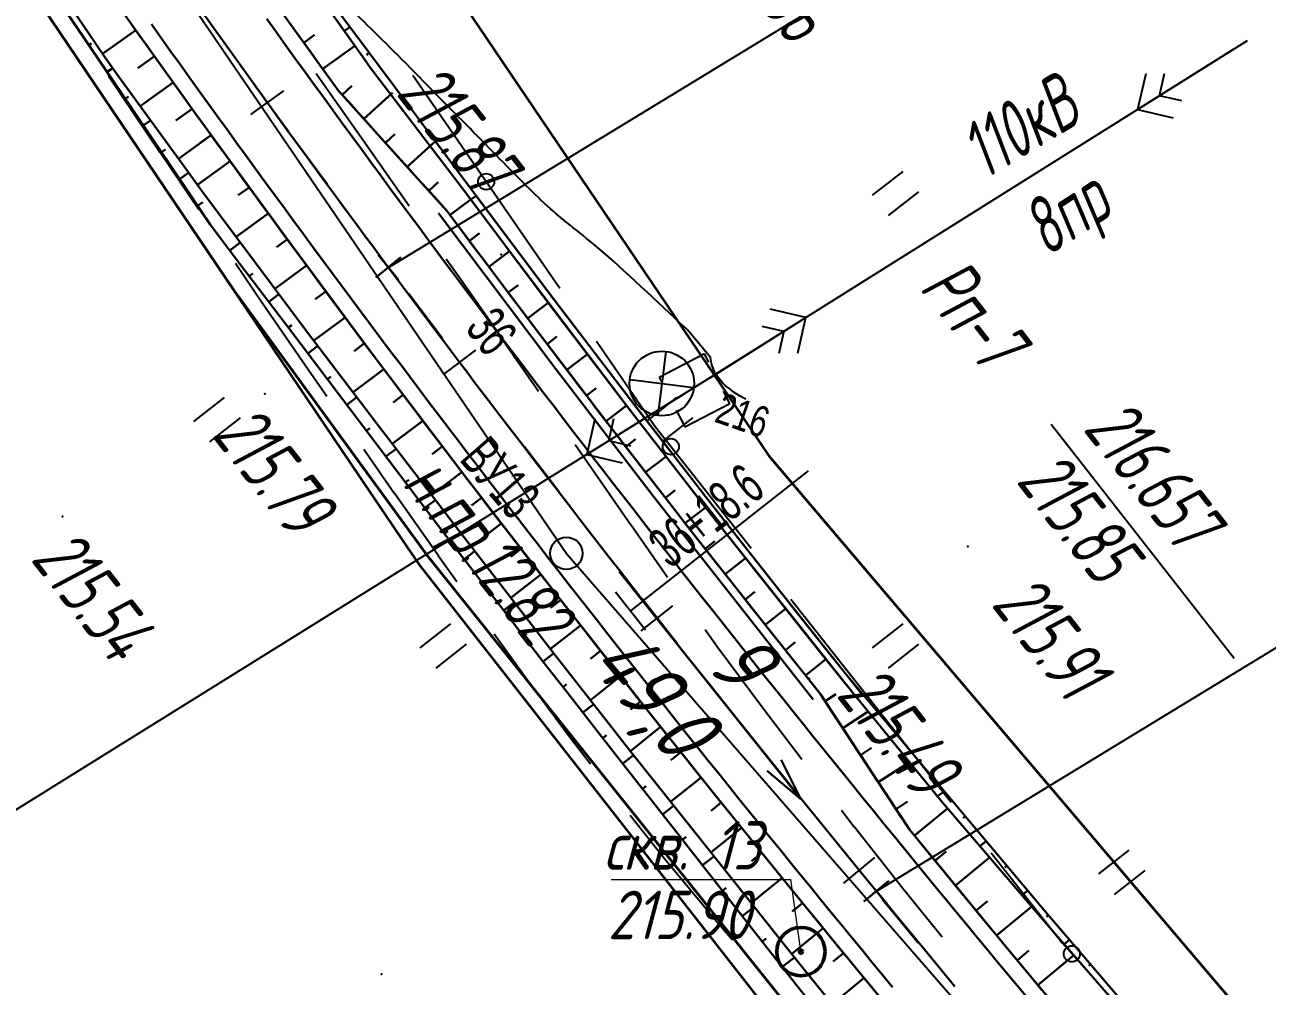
# Model space of a CAD drawing. Header units: millimetres. Extents: x -1799 to 6962, y -1020 to 4121.
# Drawn here: x 1439.9 to 1516.8, y 2609.7 to 2669.2 of the extents above; entities that cross this region are included whole.
import ezdxf
from ezdxf import colors
from ezdxf.entities.mleader import LeaderData, LeaderLine
from ezdxf.math import Vec2, Vec3

# ---------------------------------------------------------------- set-up
doc = ezdxf.new("R2010")
doc.units = ezdxf.units.MM
doc.linetypes.add('CONTI', pattern=[0])
doc.linetypes.add('STROT', pattern=[1.7, 0.5, -1.2])
for name, color, linetype, lineweight in [('10', 1, 'Continuous', 35), ('геология', 7, 'Continuous', 20), ('КОПИЯ_ОСЬ_13_ОТКОСЫ', 7, 'Continuous', 30), ('Лоток Супер Макси', 80, 'Continuous', 30), ('Огражд-перила', 1, 'ограждение2', 40), ('ОСЬ_ВЕРХ_ПОКРЫТИЯ_ГРАНИЦЫ_ПОЛОС', 7, 'Continuous', 30), ('ОСЬ_ВЕРХ_ПОКРЫТИЯ_ОСЬ', 1, 'Continuous', 30), ('Отметки', 5, 'Continuous', 30), ('Уклоны ПЧ', 5, 'Continuous', 30)]:
    doc.layers.add(name, color=color, linetype=linetype, lineweight=lineweight)
for name, color, linetype in [('_Ростелеком', 6, 'Continuous'), ('GOR_BDEFAULT', 212, 'CONTI'), ('NAD_MDEFAULT', 7, 'CONTI'), ('PI_OTDEFAULT', 172, 'CONTI'), ('PI_TTDEFAULT', 5, 'CONTI'), ('PLN_O', 7, 'CONTI'), ('SIT_LDEFAULT', 7, 'CONTI'), ('USLZNDEFAULT', 7, 'CONTI'), ('ZAPSKDEFAULT', 7, 'CONTI'), ('КОПИЯ_ОСЬ_ТАНГЕНСЫ', 1, 'Continuous'), ('ОСЬ_ВЕРХ_ПОКРЫТИЯ_ОТКОСЫ', 7, 'Continuous'), ('ОСЬ_ВЕРХ_ПОКРЫТИЯ_ПИКЕТЫ', 1, 'Continuous'), ('ОСЬ_ВЕРХ_ПОКРЫТИЯ_РАЗБИВКА_КРИВ', 1, 'Continuous'), ('ОСЬ_ВЕРХ_ПОКРЫТИЯ_ТАНГЕНСЫ', 1, 'Continuous'), ('разметка', 7, 'Continuous')]:
    doc.layers.add(name, color=color, linetype=linetype)
doc.styles.add('eskd', font='spds.shx', dxfattribs={"width": 1.2, "oblique": 15})
doc.styles.add('SHRFT', font='TXT', dxfattribs={"width": 3.5})
doc.styles.get("Standard").update_dxf_attribs({"font": 'arial.ttf'})
doc.styles.add('STYLE1', font='romand.shx', dxfattribs={"width": 0.9})
doc.styles.add('ГОСТ', font='', dxfattribs={"oblique": 15, "height": 4})
doc.styles.get('ГОСТ').set_extended_font_data('GOST type A')
doc.linetypes.add('кабель_связи_проект.', pattern='A,10,-1,["/",STYLE1,S=3,R=0,X=0,Y=-1.5],-4.1', length=15.1)
doc.linetypes.add('ограждение2', pattern='A,0.25,-0.1,[132,ltypeshp.shx,S=0.1,R=0,X=-0.1,Y=0],-0.1,1', length=1.45)

# ---------------------------------------------------------------- blocks, each defined once
blk = doc.blocks.new('BL_2011')
at = {"color": 0}
for p, q in [((0, 0), (0, 2.4)), ((1.6, 0), (1.6, 2.4))]:
    blk.add_line(p, q, dxfattribs=at)
blk = doc.blocks.new('BL_7')
at = {"color": 0}
for p, q in [((-1.4, 1.4), (1.4, -1.4)), ((-1.4, -1.4), (1.4, 1.4))]:
    blk.add_line(p, q, dxfattribs=at)
blk.add_circle((0, 0), 2, dxfattribs=at)
blk = doc.blocks.new('_None')
blk = doc.blocks.new('Крест')
at = {"layer": 'Отметки'}
for points in [[(0, 1), (0, -1)], [(-1, 0), (1, 0)]]:
    blk.add_lwpolyline(points, dxfattribs=at)
blk = doc.blocks.new('Стрелка')
at = {"layer": 'Уклоны ПЧ', "ltscale": 2}
for points in [[(-0.02342005360436872, -0.04794833697465961), (-0.02342005360436872, 17.97170368749525)], [(-0.02342005360436872, -0.04794833697465961), (-0.5784949510263147, 2.621650927669716)], [(-0.02342005360436872, -0.04794833697465961), (0.5316548438175772, 2.621650927669716)]]:
    blk.add_lwpolyline(points, dxfattribs=at)

msp = doc.modelspace()

# ---------------------------------------------------------------- linework, layer by layer
at = {"layer": '10'}
for points in [[(1030.225964376537, 3025.883480735508), (1104.975964376537, 3010.613480735024), (1151.695964376277, 3001.473480735359), (1215.755964376332, 2988.703480734875), (1216.365964376668, 2994.403480735061), (1243.415964376481, 2984.293480734726), (1269.335964376407, 2968.883480735508), (1297.015964376575, 2945.023480735173), (1332.735964376314, 2904.56348073521), (1362.135964376686, 2858.923480734614), (1384.095964376649, 2811.273480735173), (1401.175964376258, 2767.783480734949), (1401.175964376258, 2767.783480734949), (1485.925964376258, 2642.503480734688), (1601.055964376612, 2507.033480734949), (1669.735964376314, 2453.013480735396), (1726.415964376481, 2400.56348073521)], [(1760.115964376668, 2342.793480734726), (1707.955964376519, 2376.903480735061), (1709.695964376277, 2385.213480734651), (1686.985964376314, 2406.633480735508), (1678.735964376314, 2414.413480734837), (1657.195964376277, 2434.723480735359), (1636.585964376407, 2448.733480735135), (1627.165964376481, 2455.143480735284), (1599.395964376463, 2478.393480735284), (1588.965964376295, 2490.06348073521), (1534.405964376705, 2551.683480735322), (1492.265964376575, 2600.043480734726), (1473.155964376705, 2624.463480734651), (1464.325964376631, 2635.753480734688), (1463.265964376575, 2637.323480734986), (1433.870100619921, 2680.791883834091), (1407.405964376705, 2717.753480734688), (1388.775964376351, 2732.81348073521), (1374.555964376612, 2753.743480734912), (1360.595964376649, 2810.703480734875), (1341.325964376631, 2850.183480735322)]]:
    msp.add_lwpolyline(points, dxfattribs=at)
at = {"layer": '_Ростелеком', "linetype": 'кабель_связи_проект.', "lineweight": 40, "ltscale": 0.25}
msp.add_lwpolyline([(1005.298825246378, 3011.433074509178), (1187.778510607613, 2973.660002035474), (1227.197255203277, 2956.467397162144), (1280.342415852365, 2925.231267214206), (1309.925964375763, 2895.433480736253), (1337.915964376598, 2857.183480735322), (1337.915964376598, 2857.183480735322), (1347.899412545123, 2838.035459130456), (1361.042968405187, 2811.12793312074), (1379.445964376393, 2756.333480735694), (1407.405964375483, 2717.753480736551), (1433.870100619921, 2680.791883834091), (1452.860523050776, 2652.710268539761), (1464.812185617464, 2636.329245075968), (1503.778742229895, 2587.60112780371), (1547.892191517059, 2537.161961659242), (1576.995311511573, 2504.255318720278), (1600.13611286961, 2478.997808954132), (1627.714566454533, 2455.78653589954), (1657.195964376277, 2434.723480735359), (1696.714648970878, 2398.476130288479), (1727.091222252473, 2370.957340737258)], dxfattribs=at)
at = {"layer": 'GOR_BDEFAULT', "color": 212, "elevation": 216, "flags": 128}
msp.add_lwpolyline([(1484.501700376402, 2646.01921173503), (1484.121700376398, 2646.229210735683), (1483.79170037644, 2646.439217735467), (1483.511700376412, 2646.649216735189), (1483.261700376412, 2646.849213735585), (1483.0617003764, 2647.039216734854), (1482.891700376416, 2647.229210735683), (1482.751700376402, 2647.419213734952), (1482.641700376416, 2647.599213735585), (1482.551700376449, 2647.76921173503), (1482.481700376442, 2647.929215735209), (1482.431700376395, 2648.079216734891), (1482.391700376416, 2648.229210735683), (1482.361700376447, 2648.359215734911), (1482.341700376428, 2648.479210735683), (1482.321700376409, 2648.589211735328), (1480.891700376416, 2650.309212735307), (1480.641700376416, 2650.539216734854), (1480.371700376398, 2650.789216734854), (1480.081700376419, 2651.069214735565), (1479.761700376412, 2651.359215734911), (1479.441700376405, 2651.669213734952), (1479.101700376437, 2651.979210735683), (1478.751700376402, 2652.309212735307), (1478.401700376426, 2652.639214735863), (1478.04170037644, 2652.969216735487), (1477.681700376395, 2653.299218735111), (1477.331700376419, 2653.629212735606), (1476.981700376442, 2653.949212734972), (1476.641700376416, 2654.259217735765), (1476.3117003764, 2654.549218735111), (1476.001700376402, 2654.829216734891), (1475.701700376414, 2655.089211735328), (1475.421700376444, 2655.329216734891), (1475.161700376435, 2655.549218735111), (1474.911700376435, 2655.759217735765), (1474.671700376444, 2655.949212734972), (1474.451700376414, 2656.139214735863), (1474.231700376442, 2656.309212735307), (1474.03170037643, 2656.469216735487), (1473.831700376419, 2656.629212735606), (1473.641700376416, 2656.779213735287), (1473.451700376414, 2656.929215735209), (1473.271700376421, 2657.069214735565), (1473.091700376428, 2657.219216735487), (1472.921700376444, 2657.369217735169), (1472.741700376451, 2657.509217735765), (1472.5617003764, 2657.669213734952), (1472.391700376416, 2657.819214735565), (1472.211700376423, 2657.989212735009), (1472.03170037643, 2658.149216735189), (1471.851700376437, 2658.319214735565), (1471.671700376444, 2658.489212735009), (1471.481700376442, 2658.669213734952), (1471.301700376449, 2658.849213735585), (1471.111700376447, 2659.039216734854), (1470.921700376444, 2659.229210735683), (1470.731700376442, 2659.419213734952), (1470.53170037643, 2659.619217735169), (1470.331700376419, 2659.819214735565), (1470.131700376407, 2660.01921173503), (1469.921700376444, 2660.229210735683), (1469.721700376433, 2660.439217735467), (1469.501700376402, 2660.659211734695), (1469.29170037644, 2660.879212735606), (1469.071700376409, 2661.099213735585), (1468.851700376437, 2661.329216734891), (1468.621700376398, 2661.559212735307), (1468.391700376416, 2661.789216734854), (1468.161700376435, 2662.029213735287), (1467.921700376444, 2662.26921173503), (1467.681700376395, 2662.509217735765), (1467.441700376405, 2662.759217735765), (1467.191700376405, 2663.009217735765), (1466.941700376405, 2663.259217735765), (1466.681700376395, 2663.51921173503), (1466.431700376395, 2663.779213735287), (1466.161700376435, 2664.049218735111), (1465.901700376426, 2664.319214735565), (1465.631700376407, 2664.589211735328), (1465.371700376398, 2664.859215734911), (1465.101700376437, 2665.139214735863), (1464.831700376419, 2665.409211734695), (1464.5617003764, 2665.679215735209), (1464.29170037644, 2665.95921473523), (1464.021700376421, 2666.229210735683), (1463.761700376412, 2666.499215735507), (1463.501700376402, 2666.759217735765), (1463.241700376451, 2667.01921173503), (1462.981700376442, 2667.279213735287), (1462.731700376442, 2667.529213735287), (1462.481700376442, 2667.779213735287), (1462.241700376451, 2668.01921173503), (1462.001700376402, 2668.259217735765), (1461.771700376421, 2668.489212735009), (1461.54170037644, 2668.70921473523), (1461.321700376409, 2668.929215735209), (1461.101700376437, 2669.149216735189), (1460.881700376407, 2669.359215734911), (1460.661700376435, 2669.579216734891), (1460.451700376414, 2669.789216734854), (1460.231700376442, 2669.999215735507), (1460.021700376421, 2670.20921473523), (1459.8117003764, 2670.419213734952), (1459.601700376437, 2670.629212735606), (1459.381700376407, 2670.849213735585), (1459.171700376444, 2671.059212735307), (1458.951700376414, 2671.279213735287), (1458.741700376451, 2671.499215735507), (1458.521700376421, 2671.719216735487), (1458.301700376449, 2671.949212734972), (1458.081700376419, 2672.169213734952), (1457.871700376398, 2672.389214735863), (1457.651700376426, 2672.619217735169), (1457.441700376405, 2672.839211735328), (1457.231700376442, 2673.059212735307), (1457.021700376421, 2673.26921173503), (1456.8117003764, 2673.479210735683), (1456.611700376447, 2673.689217735467), (1456.421700376444, 2673.899216735189), (1456.221700376433, 2674.099213735585), (1456.04170037644, 2674.289216734854), (1455.861700376447, 2674.479210735683), (1455.681700376395, 2674.649216735189), (1455.521700376421, 2674.829216734891), (1455.351700376437, 2674.989212735009), (1455.201700376414, 2675.149216735189), (1455.051700376449, 2675.299218735111), (1454.911700376435, 2675.439217735467), (1454.78170037643, 2675.579216734891), (1454.651700376426, 2675.70921473523), (1454.54170037644, 2675.829216734891), (1454.431700376395, 2675.939217735467), (1454.331700376419, 2676.039216734854), (1454.231700376442, 2676.129212735606), (1454.151700376426, 2676.219216735487), (1454.081700376419, 2676.289216734854)], dxfattribs=at)
at = {"layer": 'NAD_MDEFAULT', "color": 0}
msp.add_line((1503.416402376441, 2644.473791735631), (1514.729182376419, 2629.994093735156), dxfattribs=at)
at = {"layer": 'PI_TTDEFAULT', "color": 5}
for p in [(1469.371700376398, 2654.969216735487, 215.868), (1454.741700376451, 2646.349213735585, 215.794), (1442.221700376433, 2638.749215735507, 215.541), (1498.241700376451, 2636.899216735189, 215.912), (1488.431700376395, 2628.729210735683, 215.491), (1461.951700376414, 2610.449212734972, 215.081)]:
    msp.add_point(p, dxfattribs=at)
at = {"layer": 'PLN_O'}
for p, q in [((1463.901700376426, 2666.059212735307), (1472.991700376451, 2652.889214735863)), ((1475.261700376412, 2649.599213735585), (1478.891700376416, 2644.329216734891)), ((1478.891700376416, 2644.329216734891), (1484.831700376419, 2636.799218735111)), ((1487.301700376449, 2633.649216735189), (1497.211700376423, 2621.089211735328)), ((1499.691700376405, 2617.949212734972), (1504.091700376428, 2612.379212735606)), ((1504.091700376428, 2612.379212735606), (1510.03170037643, 2605.749215735507))]:
    msp.add_line(p, q, dxfattribs=at)
for centre in [(1468.441700376405, 2659.479210735683), (1479.871700376398, 2643.079216734891), (1504.691700376405, 2611.699212734972)]:
    msp.add_circle(centre, 0.5, dxfattribs=at)
at = {"layer": 'SIT_LDEFAULT', "color": 7}
for p, q in [((1515.53170037643, 2668.189217735467), (1481.451700376414, 2646.819214735565)), ((1514.681700376395, 2667.659211734695), (1508.751700376402, 2663.939217735467)), ((1445.051700376449, 2666.029213735287), (1448.241700376451, 2661.299218735111)), ((1460.671700376444, 2662.229210735683), (1457.921700376444, 2666.159211734695)), ((1509.261700376412, 2666.149216735189), (1508.751700376402, 2663.939217735467)), ((1510.111700376447, 2664.789216734854), (1510.421700376444, 2666.169213734952)), ((1511.491700376451, 2664.469216735487), (1510.111700376447, 2664.789216734854)), ((1508.751700376402, 2663.939217735467), (1510.961700376423, 2663.429215735209)), ((1463.661700376435, 2657.969216735487), (1460.671700376444, 2662.229210735683)), ((1448.251700376402, 2661.299218735111), (1450.651700376426, 2657.749215735507)), ((1466.841700376428, 2653.439217735467), (1465.961700376423, 2654.689217735467)), ((1452.911700376435, 2654.439217735467), (1454.601700376437, 2651.95921473523)), ((1469.501700376402, 2649.649216735189), (1466.851700376437, 2653.439217735467)), ((1454.591700376428, 2651.95921473523), (1457.441700376405, 2647.839211735328)), ((1488.231700376442, 2651.069214735565), (1486.021700376421, 2651.579216734891)), ((1482.301700376449, 2647.349213735585), (1488.231700376442, 2651.069214735565)), ((1487.721700376433, 2648.859215734911), (1488.231700376442, 2651.069214735565)), ((1485.491700376451, 2650.539216734854), (1486.871700376398, 2650.219216735487)), ((1486.871700376398, 2650.219216735487), (1486.5617003764, 2648.839211735328)), ((1471.671700376444, 2646.489212735009), (1469.491700376451, 2649.639214735863)), ((1481.941700376405, 2648.819214735565), (1479.141700376416, 2647.359215734911)), ((1482.211700376423, 2648.299218735111), (1481.941700376405, 2648.819214735565)), ((1457.441700376405, 2647.839211735328), (1458.581700376419, 2646.20921473523)), ((1481.451700376414, 2646.819214735565), (1277.521700376421, 2519.989212735009)), ((1479.141700376416, 2647.359215734911), (1479.211700376423, 2647.239212735009)), ((1479.201700376414, 2647.239212735009), (1479.271700376421, 2647.109215734911)), ((1480.601700376437, 2646.289216734854), (1474.661700376435, 2642.599213735585)), ((1483.521700376421, 2645.759217735765), (1483.131700376407, 2646.51921173503)), ((1480.201700376414, 2645.339211735328), (1480.731700376442, 2644.309212735307)), ((1480.731700376442, 2644.309212735307), (1483.521700376421, 2645.759217735765)), ((1475.171700376444, 2644.799218735111), (1474.661700376435, 2642.599213735585)), ((1476.021700376421, 2643.439217735467), (1476.341700376428, 2644.819214735565)), ((1474.751700376402, 2642.029213735287), (1473.941700376405, 2643.199212734972)), ((1477.391700376416, 2643.119217735169), (1476.021700376421, 2643.439217735467)), ((1460.861700376447, 2642.919213734952), (1462.771700376421, 2640.179215735209)), ((1474.661700376435, 2642.599213735585), (1476.861700376447, 2642.079216734891)), ((1477.381700376407, 2638.229210735683), (1474.751700376402, 2642.029213735287)), ((1462.78170037643, 2640.179215735209), (1465.481700376442, 2636.349213735585)), ((1479.671700376444, 2634.989212735009), (1477.391700376416, 2638.239212735009)), ((1465.471700376433, 2636.349213735585), (1466.611700376447, 2634.739212735009)), ((1468.931700376395, 2631.489212735009), (1470.911700376435, 2628.759217735765)), ((1482.741700376451, 2630.689217735467), (1481.991700376451, 2631.739212735009)), ((1485.491700376451, 2626.979210735683), (1482.741700376451, 2630.689217735467)), ((1470.911700376435, 2628.759217735765), (1473.691700376405, 2625.009217735765)), ((1487.971700376433, 2623.729210735683), (1485.491700376451, 2626.979210735683)), ((1473.691700376405, 2625.009217735765), (1474.891700376416, 2623.449212734972)), ((1477.341700376428, 2620.279213735287), (1479.481700376442, 2617.589211735328)), ((1491.221700376433, 2619.529213735287), (1490.421700376444, 2620.559212735307)), ((1494.211700376423, 2615.76921173503), (1491.231700376442, 2619.529213735287)), ((1479.481700376442, 2617.589211735328), (1482.581700376419, 2613.849213735585)), ((1496.661700376435, 2612.739212735009), (1494.211700376423, 2615.76921173503)), ((1482.581700376419, 2613.849213735585), (1483.681700376395, 2612.559212735307))]:
    msp.add_line(p, q, dxfattribs=at)
at = {"layer": 'геология', "color": 1, "linetype": 'Continuous'}
for p, q in [((1476.182442850006, 2616.294988879387), (1487.273654628118, 2616.294988879387)), ((1487.273654628118, 2616.294988879387), (1487.895286939, 2611.884081940551))]:
    msp.add_line(p, q, dxfattribs=at)
at = {"layer": 'геология', "color": 1, "linetype": 'Continuous', "lineweight": 50}
for radius in [1.5, 0.1033866461948492]:
    msp.add_circle((1487.919919165006, 2611.838422478561), radius, dxfattribs=at)
at = {"layer": 'КОПИЯ_ОСЬ_13_ОТКОСЫ'}
for p, q in [((1446.743705339215, 2668.860164971476), (1444.693983664018, 2667.391566567508)), ((1443.852017771345, 2667.923698797275), (1444.017479213953, 2668.035691494507)), ((1447.908549955793, 2667.234392226127), (1446.88113318859, 2666.498261735228)), ((1444.973068411762, 2666.267424224329), (1445.321259667349, 2666.503097727348)), ((1449.073394572342, 2665.608619480779), (1447.028387907785, 2664.143399319996)), ((1446.094119052179, 2664.611149651383), (1446.293570992633, 2664.74614884184)), ((1450.23823918892, 2663.98284673543), (1449.220649291537, 2663.253757065547)), ((1447.215169692596, 2662.954875078437), (1447.668302406886, 2663.261578282726)), ((1451.413399723193, 2662.364532106009), (1449.390265587668, 2660.888662277174)), ((1448.336220333013, 2661.29860050456), (1448.589901107081, 2661.470304519323)), ((1449.457270973429, 2659.642325931613), (1450.021888512341, 2660.024487720256)), ((1450.578087954151, 2657.985893286218), (1450.893836170764, 2658.199391285342))]:
    msp.add_line(p, q, dxfattribs=at)
at = {"layer": 'КОПИЯ_ОСЬ_13_ОТКОСЫ', "lineweight": 40, "ltscale": 7}
msp.add_lwpolyline([(1417.42542749196, 2705.572021469859), (1425.264039213749, 2694.698135643651), (1432.210266303018, 2684.912021339324), (1439.013848433571, 2675.03080128358), (1443.51572946914, 2668.420541441453), (1450.242018830739, 2658.482915397187), (1451.363542005545, 2656.824263122317)], dxfattribs=at)
at = {"layer": 'КОПИЯ_ОСЬ_13_ОТКОСЫ'}
for points in [[(1437.399068835666, 2700.857487558772), (1441.689878467014, 2694.57594764178), (1444.376081469944, 2690.660832285334), (1446.529897693088, 2687.53639686053), (1450.316534045627, 2682.072667002131), (1451.948286059787, 2679.730961679866), (1456.666677478244, 2672.9996079201), (1460.880712512424, 2667.076298593928), (1461.266637805393, 2666.537953257014), (1467.241653010375, 2658.701140020427)], [(1437.399127977182, 2700.857549656567), (1441.689899461557, 2694.57593344563), (1444.376178758432, 2690.660772312817), (1446.529987352182, 2687.53638266438), (1450.316608445932, 2682.072637547192), (1451.948200242807, 2679.730962742505), (1456.666706102182, 2672.999639500317), (1460.880817430307, 2667.076299656567), (1461.266559617807, 2666.537969578442), (1461.266559617807, 2666.537969578442), (1467.241653010375, 2658.701140020427)], [(1437.678190234592, 2701.04811561053), (1441.951063159397, 2694.755009531428), (1444.625898364475, 2690.832875132014), (1446.770559314182, 2687.702931284358), (1448.921102527072, 2684.581013559748), (1450.558141711643, 2682.241688608577), (1452.19995689719, 2679.908009409358), (1454.380430224826, 2676.818837046077), (1457.968183520725, 2671.783879160334), (1467.561648081793, 2658.941146592063)], [(1428.506220030025, 2695.153832540301), (1430.827087227643, 2691.752754815308), (1434.061218087018, 2687.03266204187), (1436.767028633893, 2683.102364190308), (1442.230163399518, 2675.243355401245), (1446.362975899518, 2669.39154876062), (1450.535339180768, 2663.568184502808), (1451.595369404598, 2662.11508661547)], [(1438.504840867807, 2694.698736180005), (1441.732868211557, 2689.994512547192), (1443.890583055307, 2686.865240086255), (1449.329059617807, 2679.054204930005), (1454.285358445932, 2672.059209812817), (1459.301471727182, 2665.107061375317), (1462.644733445932, 2661.385747898755), (1466.006549852182, 2657.681280125317), (1470.999958055307, 2651.02368735188), (1476.048786180307, 2644.408086765942), (1481.152545945932, 2637.83472250813), (1486.310993211557, 2631.304327000317), (1488.004840867807, 2629.18286703938), (1489.137165086557, 2627.77075766438), (1491.874713914682, 2623.58130453938), (1494.631793992807, 2619.400762547192), (1500.666217820932, 2612.06909750813), (1507.973346727182, 2603.319463719067)], [(1439.343884176875, 2675.256804488053), (1443.84666258182, 2668.645227009815), (1444.840743807532, 2667.17442646568), (1444.840743809424, 2667.174426462886), (1445.700135405155, 2665.973770409276), (1449.631348784062, 2660.556442528416), (1450.822632963749, 2658.933792381932), (1454.090272123905, 2654.534988670995), (1457.38153188953, 2650.153824120213), (1461.713990385624, 2644.457504540135), (1466.386109526249, 2638.338638573338), (1471.10418813953, 2632.255142479588), (1472.633546049687, 2630.289261131932), (1475.703248198124, 2626.363693504979), (1477.398682768437, 2624.206436424901), (1479.099366362187, 2622.053818016698), (1483.676758940312, 2616.291397362401), (1487.695069487187, 2611.261032372166), (1494.307740385624, 2603.071335106541)], [(1457.148883836557, 2668.074712742505), (1457.816120164682, 2668.556768406567)], [(1459.964056018283, 2669.011708139827), (1459.655912402561, 2668.789051889827)], [(1458.321979539682, 2666.454717625317), (1460.298786180307, 2667.889043797192)], [(1461.137105945041, 2667.391850351741), (1461.034543994358, 2667.317417978694)], [(1459.523883836557, 2664.858037937817), (1460.130817430307, 2665.400884617505)], [(1460.858844774057, 2663.368780125317), (1462.645954149057, 2664.97388266438)], [(1451.408874337018, 2662.361153252808), (1450.732116524518, 2661.870796807495)], [(1462.196735399057, 2661.88208578938), (1462.791461961557, 2662.418340672192)], [(1451.595369404598, 2662.11508661547), (1456.031677071393, 2656.033760674683), (1461.597106758893, 2648.550362237183), (1467.230895821393, 2641.118355401245), (1472.933044258893, 2633.738594659058), (1478.702819649518, 2626.411446221558), (1482.136901680768, 2622.11957610437), (1485.586608712018, 2617.84027922937), (1488.436706368268, 2614.339058526245), (1494.506774727643, 2606.963936455933)], [(1463.537555711557, 2660.39819907063), (1465.294635789682, 2661.98901938313)], [(1452.583923165143, 2660.742867119995), (1450.570251290143, 2659.277535088745)], [(1453.762389962018, 2659.12690032312), (1453.092223946393, 2658.63715422937)], [(1464.881305711557, 2658.916875828442), (1465.466022508432, 2659.448369969067)], [(1466.202838914682, 2657.417364109692), (1467.487532582347, 2658.373314616655)], [(1467.241653010375, 2658.701140020427), (1472.275927739955, 2651.989060876344), (1477.316659584505, 2645.384069040802), (1482.412234017955, 2638.821247044404), (1487.563945747019, 2632.299378466246), (1489.254140461251, 2630.182493633975), (1490.434045895099, 2628.711046236021)], [(1467.561648081793, 2658.941146592063), (1472.594920161102, 2652.230404258159), (1477.633627935555, 2645.628064609517), (1482.72715603596, 2639.067878178706), (1487.87718388087, 2632.548141332728), (1489.566465359598, 2630.432400282857), (1490.746108977628, 2628.961279392627)], [(1451.363543715133, 2656.824260847096), (1453.173463041874, 2654.415848045995), (1456.219239409062, 2650.404434471776), (1465.45233267078, 2638.228500633885), (1469.855530912968, 2632.502487450291), (1471.973572905155, 2629.771621971776), (1472.483887846562, 2629.115860253026), (1473.353394682499, 2628.005844383885), (1476.447144682499, 2624.034622460057), (1479.559205229374, 2620.077743797948), (1481.726563627812, 2617.300796776463), (1485.815797026249, 2612.09104946201), (1489.921998198124, 2606.894699364354)], [(1454.944030587018, 2657.513252862183), (1452.956970040143, 2656.05512297937)], [(1467.398151414682, 2655.813970555005), (1468.025836961557, 2656.282842625317)], [(1452.563477690312, 2655.22419765537), (1453.211671049687, 2655.712845116307)], [(1456.128845040143, 2655.902046807495), (1455.467468087018, 2655.414620049683)], [(1468.596881883432, 2654.213018406567), (1469.883703788024, 2655.178556356964)], [(1453.768922026249, 2653.628311424901), (1453.984681303593, 2653.791641503026)], [(1457.316833321393, 2654.293038018433), (1455.356872383893, 2652.843086846558)], [(1469.798786180307, 2652.61450766438), (1470.419147508432, 2653.081670750317)], [(1454.977540190312, 2652.034805565526), (1455.605408842655, 2652.512008934666)], [(1458.507995430768, 2652.686348565308), (1457.855651680768, 2652.201851494995)], [(1471.003864305307, 2651.01831625813), (1472.279986293297, 2651.983742856805)], [(1459.702087227643, 2651.082100518433), (1457.771179024518, 2649.64154876062)], [(1456.189332182499, 2650.443710594823), (1456.398255522343, 2650.603164940526)], [(1472.212360399057, 2649.42456625813), (1472.821735399057, 2649.887701023755)], [(1457.398072416874, 2648.850296288182), (1458.01629751453, 2649.319229393651)], [(1460.899596993268, 2649.480293877808), (1460.256774727643, 2648.998848565308)], [(1473.423786180307, 2647.83325766438), (1474.702786899792, 2648.80908911248)], [(1462.100280587018, 2647.880684502808), (1460.198425118268, 2646.450264580933)], [(1458.606690580937, 2647.256820946385), (1458.812806303593, 2647.413131981541)], [(1459.815369780155, 2645.663345604588), (1460.437806303593, 2646.135452538182)], [(1463.303893868268, 2646.283516534058), (1462.671081368268, 2645.805489190308)], [(1474.638385789682, 2646.24439047688), (1475.244831102182, 2646.708990086255)], [(1475.856403367807, 2644.65796469563), (1477.125671746218, 2645.634324986872)], [(1464.510925118268, 2644.688789971558), (1462.624206368268, 2643.258003838745)], [(1461.023987944218, 2644.069870262791), (1461.231446440312, 2644.227249413182)], [(1462.228394682499, 2642.473190575291), (1462.858765776249, 2642.949417381932)], [(1465.720886055768, 2643.096382744995), (1465.092956368268, 2642.61811126062)], [(1477.077350633432, 2643.07398032063), (1477.680622117807, 2643.539922703442)], [(1478.301715867807, 2641.49243735188), (1479.57270714659, 2642.478402808693)], [(1466.934264962018, 2641.50629485437), (1465.056335274518, 2640.070503838745)], [(1463.435548002812, 2640.878586083104), (1463.645386869999, 2641.037704735448)], [(1468.150573555768, 2639.918648369995), (1467.525573555768, 2639.43891204187)], [(1479.529010789682, 2639.91333578938), (1480.128864305307, 2640.380498875317)], [(1464.645753080937, 2639.286270409276), (1465.284547026249, 2639.772720604588)], [(1480.759723680307, 2638.336797703442), (1482.021908040488, 2639.323965618772)], [(1469.370055977643, 2638.33344329187), (1467.500915352643, 2636.892647393433)], [(1465.858948881718, 2637.696243553807), (1466.071595366093, 2637.858810692479)], [(1481.993366258432, 2636.762578953442), (1482.589313524057, 2637.230596531567)], [(1467.075196440312, 2636.108566551854), (1467.722718412968, 2636.605575829198)], [(1470.592468087018, 2636.750679619995), (1469.970397774518, 2636.269234307495)], [(1483.230182664682, 2635.190923680005), (1484.493140272863, 2636.186899892439)], [(1468.294434721562, 2634.523208885838), (1468.510010893437, 2634.689285545995)], [(1471.818298165143, 2635.170235284058), (1469.957946602643, 2633.724434502808)], [(1484.470172899057, 2633.621709812817), (1485.064167039682, 2634.092168797192)], [(1469.516724760624, 2632.94017055576), (1470.173218901249, 2633.448044090916)], [(1473.047057930768, 2633.592354424683), (1472.427917305768, 2633.109200127808)], [(1485.713336961557, 2632.055059422192), (1486.968588577971, 2633.053077706521)], [(1470.742066557499, 2631.35945156162), (1470.960694487187, 2631.52903774326)], [(1474.278991524518, 2632.016792901245), (1472.421813790143, 2630.561592705933)], [(1486.960163133432, 2630.491216648755), (1487.567096727182, 2630.97583578938)], [(1471.967774565312, 2629.779098778416), (1472.63055532703, 2630.293106346776)], [(1475.514098946393, 2630.443672784058), (1474.895934883893, 2629.957344659058)], [(1488.208698289682, 2628.928716648755), (1489.456875754006, 2629.929664627102)], [(1473.198975737187, 2628.202987938573), (1473.419068510624, 2628.375381737401)], [(1476.752136055768, 2628.87299407312), (1474.890807930768, 2627.402657159058)], [(1490.434045895099, 2628.711046236021), (1496.675495164682, 2621.070440281567), (1502.843219774057, 2613.873418797192), (1509.685749070932, 2605.999151219067)], [(1490.434045895099, 2628.711046236021), (1496.675428393772, 2621.070484995295), (1502.843183520725, 2613.873448252131), (1509.685682300022, 2605.999180674006)], [(1490.746108977628, 2628.961279392627), (1503.188398364475, 2614.159581064631), (1509.963605884006, 2606.232670664241)], [(1489.419391649057, 2627.33911703938), (1490.085163133432, 2627.77417563313)], [(1474.426514799687, 2626.624008446385), (1475.093751127812, 2627.143081932713)], [(1477.993346993268, 2627.304756768433), (1477.373962227643, 2626.81342376062)], [(1490.513385789682, 2625.66480063313), (1492.084065027457, 2626.691129617778)], [(1479.238464180768, 2625.73969329187), (1477.367370430768, 2624.246285088745)], [(1475.656006987187, 2625.046524315526), (1475.878052885624, 2625.21995571201)], [(1476.888306791874, 2623.471329003026), (1477.562256987187, 2623.999496727635)], [(1480.487243477643, 2624.177315362183), (1479.864196602643, 2623.67865813562)], [(1491.607379930307, 2623.990606297192), (1492.291706102182, 2624.437871922192)], [(1492.706745164682, 2622.319829930005), (1494.639252453848, 2623.563151110348)], [(1481.737731758893, 2622.616524346558), (1479.853454415143, 2621.10443938562)], [(1478.123536284062, 2621.898361473729), (1478.347901518437, 2622.074844628026)], [(1496.837263110569, 2621.766911386897), (1496.398313525608, 2621.470692514827)], [(1479.361695463749, 2620.327682762791), (1480.043091948124, 2620.86579921787)], [(1482.990661446393, 2621.05756438562), (1482.363220040143, 2620.55268157312)], [(1493.807819383432, 2620.65015219563), (1494.518024461557, 2621.118658055005)], [(1494.951618211557, 2619.012212742505), (1496.996784227182, 2620.695440281567)], [(1498.088972094944, 2620.209523081233), (1497.954008105686, 2620.095753549983)], [(1484.245300118268, 2619.500191338745), (1482.345641915143, 2617.96723235437)], [(1480.593751127812, 2618.752243309666), (1480.821900541874, 2618.930313378026)], [(1499.377943042209, 2618.680287241389), (1498.998151782444, 2618.360157846858)], [(1481.824464018437, 2617.175735741307), (1482.533570463749, 2617.730514794041)], [(1485.502380196393, 2617.944405205933), (1484.869811837018, 2617.432686455933)], [(1496.222614305307, 2617.467901219067), (1496.904254930307, 2618.02905844563)], [(1497.493610399057, 2615.923711765942), (1499.600299852182, 2617.657598484692)], [(1500.666913989475, 2617.151066660334), (1500.540311816623, 2617.044346689631)], [(1486.764587227643, 2616.393135674683), (1484.844177071393, 2614.829903252808)], [(1483.057618315312, 2615.60115078037), (1483.293824369999, 2615.786331444432)], [(1501.95588493674, 2615.621830820491), (1501.601118091037, 2615.322789072444)], [(1484.292359526249, 2614.027817040135), (1485.025147612187, 2614.603439598729)], [(1488.027282540143, 2614.842110284058), (1487.387145821393, 2614.320992119995)], [(1498.764606492807, 2614.379522312817), (1499.466754930307, 2614.957403172192)], [(1500.035602586557, 2612.83521078938), (1502.203571336557, 2614.619756687817)], [(1503.245328906467, 2614.092976450373), (1503.12775993674, 2613.992497324397)], [(1489.295593087018, 2613.295601494995), (1487.349304024518, 2611.69379485437)], [(1485.528687651249, 2612.455673485448), (1485.772706205937, 2612.647812157323)], [(1504.544767383029, 2612.572636484553), (1504.216993335178, 2612.292485117366)], [(1486.766480619999, 2610.884811669041), (1487.520508940312, 2611.479538231541)], [(1490.566589180768, 2611.75141204187), (1489.917663399518, 2611.217476494995)], [(1501.312213914682, 2611.29566000813), (1502.030475633432, 2611.895635594067)], [(1502.594196336557, 2609.760625828442), (1504.809528367807, 2611.610723484692)], [(1505.844221118381, 2611.052296518733), (1505.734952929904, 2610.95891272967)], [(1491.837585274518, 2610.207222588745), (1489.860046212018, 2608.579659112183)]]:
    msp.add_lwpolyline(points, dxfattribs=at)
at = {"layer": 'КОПИЯ_ОСЬ_ТАНГЕНСЫ'}
for p, q in [((1391.091700375846, 2757.049214736012), (1473.401700375844, 2636.479214735714)), ((1473.401700375844, 2636.479214735714), (1593.061700375847, 2498.9292147359))]:
    msp.add_line(p, q, dxfattribs=at)
msp.add_circle((1473.401700375844, 2636.479214735714), 1, dxfattribs=at)
at = {"layer": 'Лоток Супер Макси', "ltscale": 7}
msp.add_lwpolyline([(1467.48753258223, 2658.373314616655), (1469.883703787791, 2655.178556356964), (1477.125671746218, 2645.634324986872), (1482.021908040109, 2639.323965618772), (1491.385805349049, 2627.547008281958), (1491.683923668907, 2627.77387984508), (1486.275630582715, 2634.575646108401), (1482.155727753163, 2639.803846645554), (1477.259215292152, 2646.118666476023), (1472.382053954914, 2652.514213724447), (1467.816005197596, 2658.60201828034)], close=True, dxfattribs=at)
at = {"layer": 'Огражд-перила', "color": 1, "lineweight": 30, "ltscale": 7}
msp.add_lwpolyline([(1465.488706756596, 2657.529621836183), (1472.710536516717, 2647.946033003193), (1478.790471984519, 2640.006613332232), (1488.680992902382, 2627.429745837499)], dxfattribs=at)
at = {"layer": 'ОСЬ_ВЕРХ_ПОКРЫТИЯ_ГРАНИЦЫ_ПОЛОС', "linetype": 'Continuous'}
for points in [[(1455.854207462844, 2669.87107479797), (1456.426779659678, 2669.075658904773), (1457.000134268406, 2668.280806803529), (1457.574270733932, 2667.486519270961), (1458.149188500343, 2666.692797071685), (1458.724887010883, 2665.899640976836), (1459.301365708156, 2665.107051751961), (1459.908095869187, 2664.428880665836), (1460.515393562653, 2663.751328179997), (1461.123258165238, 2663.074394762901), (1461.731689053422, 2662.398080885795), (1462.340685603043, 2661.722387020861), (1462.950247189796, 2661.04731363376), (1463.56037318882, 2660.372861196672), (1464.171062975025, 2659.699030174327), (1464.782315922648, 2659.025821040769), (1465.394131405899, 2658.353234257002), (1466.006508798318, 2657.681270293345), (1466.585339680963, 2656.903542753694), (1467.164928074499, 2656.12637957224), (1467.745273428658, 2655.349781484728), (1468.326375192622, 2654.573749233422), (1468.908232814525, 2653.79828354941), (1469.490845742062, 2653.023385174957), (1470.074213422145, 2652.249054839288), (1470.658335300841, 2651.475293281873), (1471.24321082375, 2650.702101237525), (1471.828839435426, 2649.929479437334), (1472.415220579986, 2649.157428616111), (1473.002353700818, 2648.385949505878), (1473.590238240353, 2647.615042842378), (1474.178873640552, 2646.844709354838), (1474.768259342536, 2646.074949774345), (1475.358394786754, 2645.305764832919), (1475.949279413044, 2644.537155260717), (1476.540912660343, 2643.76912178417), (1477.133293967034, 2643.001665139956), (1477.726422770627, 2642.234786047985), (1478.320298507993, 2641.468485243072), (1478.914920615536, 2640.702763447923), (1479.510288528554, 2639.937621393626), (1480.106401681909, 2639.173059803818), (1480.703259509561, 2638.409079404933), (1481.300861444945, 2637.645680922468), (1481.89920692074, 2636.882865080063), (1482.498301647467, 2636.120623863687), (1483.098161677897, 2635.358927576256), (1483.698780905086, 2634.59776932319), (1484.300151627491, 2633.837144154509), (1484.90226615812, 2633.077047090431), (1485.505116824303, 2632.317473137205), (1486.108695967452, 2631.558417275933), (1486.712995943186, 2630.799874464435), (1487.318009121091, 2630.041839645629), (1487.923727884403, 2629.284307734494), (1488.530144630387, 2628.527273635765), (1489.137251769609, 2627.77073222251), (1489.633475335964, 2627.008322978777), (1490.130377619449, 2626.246221611661), (1490.627951205455, 2625.484425779817), (1491.126188683624, 2624.722933116754), (1491.625082647932, 2623.961741242942), (1492.124625696548, 2623.20084775464), (1492.624810432035, 2622.440250230406), (1493.125629461059, 2621.679946240422), (1493.627075394566, 2620.91993332227), (1494.129140847837, 2620.160209003289), (1494.631818440199, 2619.400770793122), (1495.259845174654, 2618.632721311797), (1495.888490230785, 2617.865126629745), (1496.517745682309, 2617.097981010017), (1497.147603615575, 2616.331278699835), (1497.778056130113, 2615.565013923136), (1498.40909533774, 2614.799180893612), (1499.040713362841, 2614.033773803537), (1499.672902342407, 2613.268786823762), (1500.3056544253, 2612.504214116757), (1500.938961772432, 2611.740049819847), (1501.572816556649, 2610.97628805918), (1502.207210962495, 2610.212922943209), (1502.842137185895, 2609.4499485599)], [(1501.940423299946, 2608.970093854156), (1501.30252248527, 2609.736860602547), (1500.665153598509, 2610.504030609888), (1500.028324560388, 2611.271609872033), (1499.392043303853, 2612.039604363416), (1498.756317773785, 2612.808020039846), (1498.121155927491, 2613.57686284968), (1497.486565734851, 2614.346138716129), (1496.852555178231, 2615.115853547503), (1496.219132252978, 2615.886013233488), (1495.586304967388, 2616.65662364607), (1494.954081342768, 2617.427690640477), (1494.322469413988, 2618.19922005703), (1493.691477229333, 2618.971217707184), (1493.061112850419, 2619.743689395872), (1492.431384353093, 2620.516640897294), (1491.802299826764, 2621.290077974473), (1491.173867375221, 2622.064006370877), (1490.546095116364, 2622.838431802963), (1489.918991182649, 2623.613359974151), (1489.292563720906, 2624.388796568302), (1488.666820892782, 2625.164747238544), (1488.041770874881, 2625.94121762683), (1487.417421858709, 2626.718213354622), (1486.793782050963, 2627.495740015444), (1486.17085967371, 2628.273803183262), (1485.54866296438, 2629.052408414346), (1484.927200176238, 2629.831561239821), (1484.306479577974, 2630.611267165666), (1483.686509454516, 2631.391531679233), (1483.067298106684, 2632.172360241798), (1482.448853851334, 2632.953758296941), (1481.831185021942, 2633.735731258442), (1481.214299968249, 2634.518284518656), (1480.598207056648, 2635.301423444797), (1479.982906680534, 2636.085161757109), (1479.368390026861, 2636.86951443312), (1478.754657571155, 2637.654480872129), (1478.141709926635, 2638.440060291824), (1477.529547705382, 2639.226251906169), (1476.918171518812, 2640.013054930058), (1476.307581977724, 2640.800468577457), (1475.697779691875, 2641.588492060465), (1475.08876527026, 2642.377124593047), (1474.480539321443, 2643.166365391028), (1473.873102452731, 2643.956213659992), (1473.266455270883, 2644.746668614832), (1472.660598381897, 2645.537729464856), (1472.055532390814, 2646.329395421234), (1471.451257902119, 2647.121665690479), (1470.847775519223, 2647.914539485623), (1470.245085845041, 2648.708016011317), (1469.64318948144, 2649.502094473143), (1469.042087029762, 2650.296774083202), (1468.441779090217, 2651.092054044281), (1467.842266262489, 2651.887933563826), (1467.243549145418, 2652.684411844623), (1466.645628336943, 2653.481488092256), (1466.048504434331, 2654.279161512305), (1465.45217803398, 2655.077431305696), (1464.856649731644, 2655.876296676149), (1464.261920121944, 2656.675756825519), (1463.667989799005, 2657.475810954732), (1463.07485935608, 2658.276458265645), (1462.48252938549, 2659.077697958251), (1461.891000479149, 2659.879529233475), (1461.300273227544, 2660.681951288519), (1460.71034822093, 2661.484963319649), (1460.121226048484, 2662.288564529655), (1459.532907298601, 2663.092754114804), (1458.945392558913, 2663.897531269503), (1458.358682416243, 2664.702895191883), (1457.772777456625, 2665.508845077281), (1457.187678265307, 2666.315380119172), (1456.603385426724, 2667.122499513825), (1456.019899524321, 2667.930202455645), (1455.437221141046, 2668.738488136244), (1454.85535085889, 2669.547355748166)]]:
    msp.add_lwpolyline(points, dxfattribs=at)
at = {"layer": 'ОСЬ_ВЕРХ_ПОКРЫТИЯ_ГРАНИЦЫ_ПОЛОС', "linetype": 'Continuous', "lineweight": 30}
for points in [[(1492.821637427152, 2609.000945891638), (1492.183405730242, 2609.774460275111), (1491.545711377499, 2610.548469541979), (1490.908562501756, 2611.322979673197), (1490.271967236893, 2612.097996668344), (1489.635933743857, 2612.873526483228), (1489.000470193141, 2613.649575062481), (1488.365584769674, 2614.426148341422), (1487.731285675991, 2615.203252231156), (1487.097581129326, 2615.980892626953), (1486.464479364493, 2616.759075398942), (1485.831988626373, 2617.537806417246), (1485.200117185226, 2618.317091509153), (1484.568873319638, 2619.096936498222), (1483.938265327432, 2619.877347186592), (1483.308301522871, 2620.658329355915), (1482.678990238297, 2621.439888764558), (1482.050339820542, 2622.222031155055), (1481.422358633406, 2623.004762253177), (1480.79505506153, 2623.788087752101), (1480.168437502938, 2624.572013332893), (1479.542514374169, 2625.356544657064), (1478.917294109337, 2626.14168736284), (1478.292785162726, 2626.927447058645), (1477.668996002476, 2627.713829345455), (1477.045935117561, 2628.500839790714), (1476.423611015498, 2629.288483942312), (1475.802032219459, 2630.076767327649), (1475.181207272874, 2630.865695453634), (1474.561149663068, 2631.65526643527), (1473.941879211381, 2632.445460406517), (1473.323399199095, 2633.236273244408), (1472.705710264863, 2634.027704130312), (1472.088813025397, 2634.819752276328), (1471.472708098629, 2635.612416885247), (1470.85739609795, 2636.405697172892), (1470.242877642197, 2637.199592337397), (1469.629153343509, 2637.994101588999), (1469.016223814959, 2638.789224137005), (1468.404089672675, 2639.584959175822), (1467.792751524315, 2640.381305922208), (1467.182209984379, 2641.178263572429), (1466.572465662388, 2641.975831331139), (1465.963519168503, 2642.774008398329), (1465.355371110063, 2643.572793981445), (1464.748022096241, 2644.372187280481), (1464.14147273548, 2645.172187489842), (1463.535723631308, 2645.972793818836), (1462.930775392198, 2646.774005460006), (1462.326628621153, 2647.575821617072), (1461.723283924463, 2648.378241482576), (1461.120741902045, 2649.1812642621), (1460.519003160889, 2649.984889140737), (1459.918068297449, 2650.789115329658), (1459.317937916416, 2651.593942014885), (1458.71861261692, 2652.39936839362), (1458.120092998355, 2653.205393658404), (1457.522379656681, 2654.01201701389), (1456.925473193211, 2654.819237642375), (1456.329374203933, 2655.627054736403), (1455.734083283411, 2656.435467493174), (1455.139601026962, 2657.244475106162), (1454.54592803072, 2658.054076760461), (1453.953064885814, 2658.864271654201), (1453.361012189076, 2659.675058964093), (1452.769770526511, 2660.486437897583), (1452.179340495446, 2661.298407626723), (1451.589722682207, 2662.110967349646), (1451.000917678417, 2662.924116247718), (1450.412926070692, 2663.737853515347), (1449.825748449288, 2664.552178331104), (1449.239385399511, 2665.367089887534), (1448.653837509695, 2666.182587362279), (1448.069105362616, 2666.998669948814), (1447.485189545239, 2667.815336824779), (1446.902090639962, 2668.632587176201), (1446.319809231858, 2669.450420181652)], [(1493.592513824124, 2609.637930648786), (1492.954738869224, 2610.410891880666), (1492.317507222304, 2611.184339948383), (1491.68082699262, 2611.958280827303), (1491.044706303897, 2612.732720493724), (1490.409153294875, 2613.50766489507), (1489.774176118584, 2614.283119962935), (1489.139782943539, 2615.059091614944), (1488.505981953125, 2615.835585749162), (1487.872781346241, 2616.612608245959), (1487.240189337152, 2617.390164963354), (1486.60821415578, 2618.168261750986), (1485.976864047881, 2618.946904426825), (1485.346147275335, 2619.726098796737), (1484.716072115853, 2620.50585064703), (1484.086646863734, 2621.286165744451), (1483.457879829579, 2622.067049832468), (1482.8297793404, 2622.848508636852), (1482.202353740382, 2623.630547865679), (1481.575611390386, 2624.413173200016), (1480.94956066827, 2625.196390303237), (1480.324209969151, 2625.980204818224), (1479.699567705693, 2626.764622367372), (1479.075642307764, 2627.549648546067), (1478.452442223157, 2628.335288932932), (1477.829975917217, 2629.121549082373), (1477.208251873593, 2629.908434523654), (1476.587278593632, 2630.69595076741), (1475.967064597216, 2631.484103300993), (1475.347622931828, 2632.272890752566), (1474.728969657308, 2633.062298010488), (1474.11110605475, 2633.852323493374), (1473.494032742115, 2634.642966409599), (1472.877750336173, 2635.434225969401), (1472.262259453282, 2636.226101379295), (1471.647560708787, 2637.018591852312), (1471.033654717388, 2637.81169659124), (1470.420542092799, 2638.605414804456), (1469.808223448237, 2639.399745701266), (1469.196699395843, 2640.194688481663), (1468.585970547118, 2640.990242356819), (1467.976037512659, 2641.786406528589), (1467.366900902309, 2642.583180200693), (1466.758561325269, 2643.380562574987), (1466.151019389692, 2644.178552857054), (1465.544275703151, 2644.977150248748), (1464.938330872226, 2645.776353948203), (1464.333185502861, 2646.576163160999), (1463.728840200007, 2647.376577084337), (1463.12529556815, 2648.177594920074), (1462.522552210614, 2648.979215863546), (1461.920610730109, 2649.781439118472), (1461.319471728502, 2650.584263875534), (1460.719135806905, 2651.387689339382), (1460.119603565554, 2652.19171470349), (1459.52087560393, 2652.996339163196), (1458.922952520699, 2653.801561912906), (1458.325834913712, 2654.607382153546), (1457.729523379947, 2655.413799074863), (1457.134018515711, 2656.220811868471), (1456.53932091647, 2657.028419729707), (1455.945431176844, 2657.836621852976), (1455.35234989058, 2658.645417427098), (1454.760077650726, 2659.454805647408), (1454.168615049575, 2660.264785697137), (1453.577962678517, 2661.075356776279), (1452.988121127923, 2661.886518066202), (1452.399090987843, 2662.698268759449), (1451.810872847078, 2663.510608042044), (1451.223467293874, 2664.323535105598), (1450.63687491543, 2665.137049134274), (1450.051096298421, 2665.951149316889), (1449.466132028474, 2666.765834835743), (1448.881982690547, 2667.581104880584), (1448.298648868667, 2668.396958633711), (1447.716131146133, 2669.213395281148)]]:
    msp.add_lwpolyline(points, dxfattribs=at)
at = {"layer": 'ОСЬ_ВЕРХ_ПОКРЫТИЯ_ОСЬ'}
msp.add_lwpolyline([(1437.205829532331, 2689.51956292094), (1439.949082834219, 2685.533630003606), (1442.151592472461, 2682.350340076176), (1443.809122076646, 2679.966789721896), (1445.472227674336, 2677.587126820733), (1447.141567559485, 2675.211833350745), (1447.141567559485, 2675.211833350745, 0.012988999747), (1478.163361070308, 2633.544537706685), (1478.163361070308, 2633.544537706685), (1478.775439269995, 2632.766298510519), (1480.616216727454, 2630.435162172106), (1482.463636667622, 2628.109286378522), (1484.317479310304, 2625.788526489784), (1486.177526180263, 2623.472736128059), (1488.043560072818, 2621.161767240998), (1489.915365019357, 2618.855470154819), (1491.792726251742, 2616.553693639499), (1493.675430165933, 2614.256284969312), (1495.563264284903, 2611.96308998057), (1497.45601722145, 2609.673953131226)], format="xyb", dxfattribs=at)
at = {"layer": 'ОСЬ_ВЕРХ_ПОКРЫТИЯ_ОТКОСЫ'}
msp.add_lwpolyline([(1459.381796933021, 2665.017653097783), (1462.644733445932, 2661.385747898755), (1466.006549852182, 2657.681280125317), (1470.999958055307, 2651.02368735188), (1476.048786180307, 2644.408086765942), (1481.152545945932, 2637.83472250813), (1486.310993211557, 2631.304327000317), (1488.004840867807, 2629.18286703938), (1489.137165086557, 2627.77075766438), (1491.874713914682, 2623.58130453938), (1494.63179964253, 2619.400755683345)], dxfattribs=at)
at = {"layer": 'ОСЬ_ВЕРХ_ПОКРЫТИЯ_ПИКЕТЫ'}
for p, q in [((1453.880091112116, 2663.636929163163), (1455.904085678931, 2665.104391596665)), ((1465.795798155576, 2647.543353297201), (1467.790040644913, 2649.050999440637)), ((1465.795798155576, 2647.543353297201), (1467.790040644913, 2649.050999440637)), ((1478.030961502265, 2631.691300884274), (1479.994668842768, 2633.238509171096)), ((1490.566269582117, 2616.079052490567), (1492.502245228281, 2617.660823111807))]:
    msp.add_line(p, q, dxfattribs=at)
at = {"layer": 'ОСЬ_ВЕРХ_ПОКРЫТИЯ_РАЗБИВКА_КРИВ'}
for p, q in [((1478.163361070308, 2633.544537706685), (1488.385606267993, 2641.576081960847)), ((1476.450317871882, 2634.106216441293), (1478.303751161448, 2631.747236778413)), ((1478.163361070308, 2633.544537706685), (1477.377034516636, 2632.926726609853))]:
    msp.add_line(p, q, dxfattribs=at)
at = {"layer": 'ОСЬ_ВЕРХ_ПОКРЫТИЯ_ТАНГЕНСЫ'}
for p, q in [((1391.091700375846, 2757.049214736012), (1473.401700375844, 2636.479214735714)), ((1473.401700375844, 2636.479214735714), (1593.061700375847, 2498.9292147359))]:
    msp.add_line(p, q, dxfattribs=at)
msp.add_circle((1473.401700375844, 2636.479214735714), 1, dxfattribs=at)
at = {"layer": 'разметка', "linetype": 'STROT', "lineweight": 30, "ltscale": 7}
msp.add_lwpolyline([(1420.04652013846, 2714.635381437291), (1440.393871879622, 2684.830009072472, 0.005429849887838796), (1456.530483447374, 2662.117518240039, 0.01189004537385402), (1456.530483446792, 2662.117518240971, 0.0006123680250216313), (1456.530483446384, 2662.117518240971, 0.01946663806365156), (1511.95666602735, 2592.421971225564, 0.00029212228464458), (1511.956666027583, 2592.421971225564), (1511.956666027234, 2592.421971226496), (1564.877093945726, 2531.327615324793, 0.01663758282477941), (1591.789409003521, 2501.745606418152, 0.02173619361086284), (1625.842434961125, 2471.190218647395), (1679.386242054965, 2425.881549567369, 0.01625038634135074), (1781.272363377075, 2345.19752298334), (1793.110815636008, 2336.433078734589, 0.0374981641388079), (1867.95562784852, 2286.612720867072, 0.01049213208376626), (1879.200727661295, 2280.95277412833, 0.03749886609030127), (1963.803373555254, 2250.519142287237), (1979.686645083488, 2245.687181663153), (1979.68664508343, 2245.687181663153, 0.001668622624001404), (2014.916248147792, 2235.019000039821), (2014.916248147822, 2235.019000040752)], format="xyb", dxfattribs=at)

# ---------------------------------------------------------------- block references
at = {"layer": 'USLZNDEFAULT', "color": 7, "rotation": 307.9999999999999}
msp.add_blockref('BL_7', (1479.3117003764, 2646.989212735009), dxfattribs=at)
at = {"layer": 'ZAPSKDEFAULT', "color": 7, "rotation": 307.9999999999999}
for p in [(1492.351700376437, 2658.639214735863), (1450.351700376437, 2644.639214735863), (1478.351700376437, 2644.639214735863), (1464.351700376437, 2630.639214735863), (1492.351700376437, 2630.639214735863), (1506.351700376437, 2616.639214735863)]:
    msp.add_blockref('BL_2011', p, dxfattribs=at)
at = {"layer": 'Отметки', "rotation": 309.4172049106406}
for p in [(1462.381856068512, 2654.176714495209), (1492.593491892718, 2615.576542685193)]:
    msp.add_blockref('Крест', p, dxfattribs=at)
at = {"layer": 'Уклоны ПЧ', "rotation": 38.61576881741396}
msp.add_blockref('Стрелка', (1487.911507841063, 2621.326332433534), dxfattribs=at)

# ---------------------------------------------------------------- texts
at = {"layer": 'GOR_BDEFAULT', "color": 212, "style": 'SHRFT', "width": 0.75}
msp.add_text('216', height=1.913625, rotation=340.791941, dxfattribs=at).set_placement((1482.495690376449, 2644.643578735565, 216))
at = {"layer": 'NAD_MDEFAULT', "color": 7, "style": 'eskd', "oblique": 10, "width": 0.8}
for s, rotation, p in [('н.пр.13.86', 307.9999999999999, (1479.229550376427, 2678.148439735559)), ('110кВ', 31, (1499.270143376381, 2659.561123735656)), ('8пр', 33, (1503.138601376393, 2654.775993734983)), (' Рп-7', 307.9999999999999, (1494.301581376416, 2654.008376734716)), (' 216.657', 307.9999999999999, (1504.450666376399, 2645.28184773532)), (' 215.85', 307.9999999999999, (1500.313610376392, 2642.049624735874)), ('н.пр.12.82', 307.9999999999999, (1463.201538376461, 2640.768672734884))]:
    msp.add_text(s, height=3.5, rotation=rotation, dxfattribs=at).set_placement(p)
at = {"layer": 'PI_OTDEFAULT', "color": 172, "style": 'eskd', "oblique": 10, "width": 0.8}
for s, p in [('215.87', (1462.812142376448, 2664.91697573514)), ('215.79', (1451.400988376417, 2643.777276735206)), ('215.54', (1440.188306376405, 2636.094364735683)), ('215.91', (1499.647120376418, 2633.290941735183)), ('215.49', (1490.053022376387, 2627.68780773544))]:
    msp.add_text(s, height=3.5, rotation=307.9999999999999, dxfattribs=at).set_placement(p)
at = {"layer": 'геология', "color": 1, "style": 'ГОСТ', "oblique": 15}
for s, p in [('скв. 13', (1475.689266586249, 2616.895329680679)), ('215.90', (1475.967285024477, 2612.602388299455))]:
    msp.add_text(s, height=3, rotation=0.1, dxfattribs=at).set_placement(p)
at = {"layer": 'КОПИЯ_ОСЬ_ТАНГЕНСЫ', "width": 0.6}
msp.add_text('ВУ13', height=2.5, rotation=311.021253690133, dxfattribs=at).set_placement((1466.715651935499, 2642.260370004376))
at = {"layer": 'ОСЬ_ВЕРХ_ПОКРЫТИЯ_ПИКЕТЫ', "width": 0.6}
msp.add_text('36', height=2.5, rotation=307.089258997402, dxfattribs=at).set_placement((1467.084877207739, 2650.398309549701))
at = {"layer": 'ОСЬ_ВЕРХ_ПОКРЫТИЯ_РАЗБИВКА_КРИВ', "width": 0.6}
msp.add_text('36+18.6', height=2.5, rotation=38.156464749346, dxfattribs=at).set_placement((1479.820271906248, 2635.482228725602))
at = {"layer": 'ОСЬ_ВЕРХ_ПОКРЫТИЯ_ТАНГЕНСЫ', "width": 0.6}
msp.add_text('ВУ13', height=2.5, rotation=311.021253690133, dxfattribs=at).set_placement((1466.715651935499, 2642.260370004376))
at = {"layer": 'Уклоны ПЧ', "style": 'ГОСТ', "oblique": 15}
for s, p in [('49,0', (1474.682970136151, 2629.701542129194)), ('9', (1481.988030005459, 2629.533437553247))]:
    msp.add_text(s, height=4, rotation=309.8674050999594, dxfattribs=at).set_placement(p)

# ---------------------------------------------------------------- leaders
at = {"layer": 'Отметки', "ltscale": 0.2}
ml = msp.add_multileader_mtext('Standard', dxfattribs=at)
ml.set_content('217,27', color=256, style='ГОСТ')
ml.set_leader_properties()
ml.set_arrow_properties(name='NONE')
ml.build(insert=Vec2(0, 0))
ml.multileader.update_dxf_attribs({"text_left_attachment_type": 6, "text_right_attachment_type": 6, "dogleg_length": 0.36, "arrow_head_size": 2})
ctx = ml.context
ctx.base_point, ctx.arrow_head_size, ctx.landing_gap_size, ctx.plane_origin, ctx.plane_x_axis, ctx.plane_y_axis = Vec3(1516.489177320764, 2686.733012783768), 2, 0, Vec3(1442.187745495126, 2627.15274095015), Vec3(0.622002885187453, -0.7830149492943823), Vec3(0.7830149492943823, 0.622002885187453)
ctx.left_attachment, ctx.right_attachment = 6, 6
notes = []
notes.append((ctx, [(0, (1, 1, 0), (1516.265256282097, 2687.014898165514), (0.622002885187453, -0.7830149492943824), 0.36, [(0, [(1462.381856068512, 2654.176714495209)], 0, [])])]))
ctx.mtext.insert, ctx.mtext.text_direction, ctx.mtext.rotation, ctx.mtext.line_spacing_style, ctx.mtext.flow_direction = Vec3(1520.091381905231, 2689.594492818614), Vec3(0.622002885187453, -0.7830149492943823), 5.383687007247562, 2, 5
ml = msp.add_multileader_mtext('Standard', dxfattribs=at)
ml.set_content('216,82', color=256, style='ГОСТ')
ml.set_leader_properties()
ml.set_arrow_properties(name='NONE')
ml.build(insert=Vec2(0, 0))
ml.multileader.update_dxf_attribs({"text_left_attachment_type": 6, "text_right_attachment_type": 6, "dogleg_length": 0.36, "arrow_head_size": 2})
ctx = ml.context
ctx.base_point, ctx.arrow_head_size, ctx.landing_gap_size, ctx.plane_origin, ctx.plane_x_axis, ctx.plane_y_axis = Vec3(1546.70081314497, 2648.132840973752), 2, 0, Vec3(1472.399381319332, 2588.552569140134), Vec3(0.622002885187453, -0.7830149492943823), Vec3(0.7830149492943823, 0.622002885187453)
ctx.left_attachment, ctx.right_attachment = 6, 6
notes.append((ctx, [(0, (1, 1, 0), (1546.476892106302, 2648.414726355498), (0.622002885187453, -0.7830149492943824), 0.36, [(0, [(1492.593491892718, 2615.576542685193)], 0, [])])]))
ctx.mtext.insert, ctx.mtext.text_direction, ctx.mtext.rotation, ctx.mtext.line_spacing_style, ctx.mtext.flow_direction = Vec3(1550.303017729437, 2650.994321008598), Vec3(0.622002885187453, -0.7830149492943823), 5.383687007247562, 2, 5
for ctx, leaders in notes:
    for number, flags, end, landing, length, lines in leaders:
        leader = LeaderData()
        leader.index, (leader.has_last_leader_line, leader.has_dogleg_vector, leader.attachment_direction) = number, flags
        leader.last_leader_point, leader.dogleg_vector, leader.dogleg_length = Vec3(end), Vec3(landing), length
        for number, points, colour, breaks in lines:
            line = LeaderLine()
            line.index, line.vertices, line.color, line.breaks = number, Vec3.list(points), colors.encode_raw_color(colour), breaks
            leader.lines.append(line)
        ctx.leaders.append(leader)

doc.saveas('drawing.dxf')
